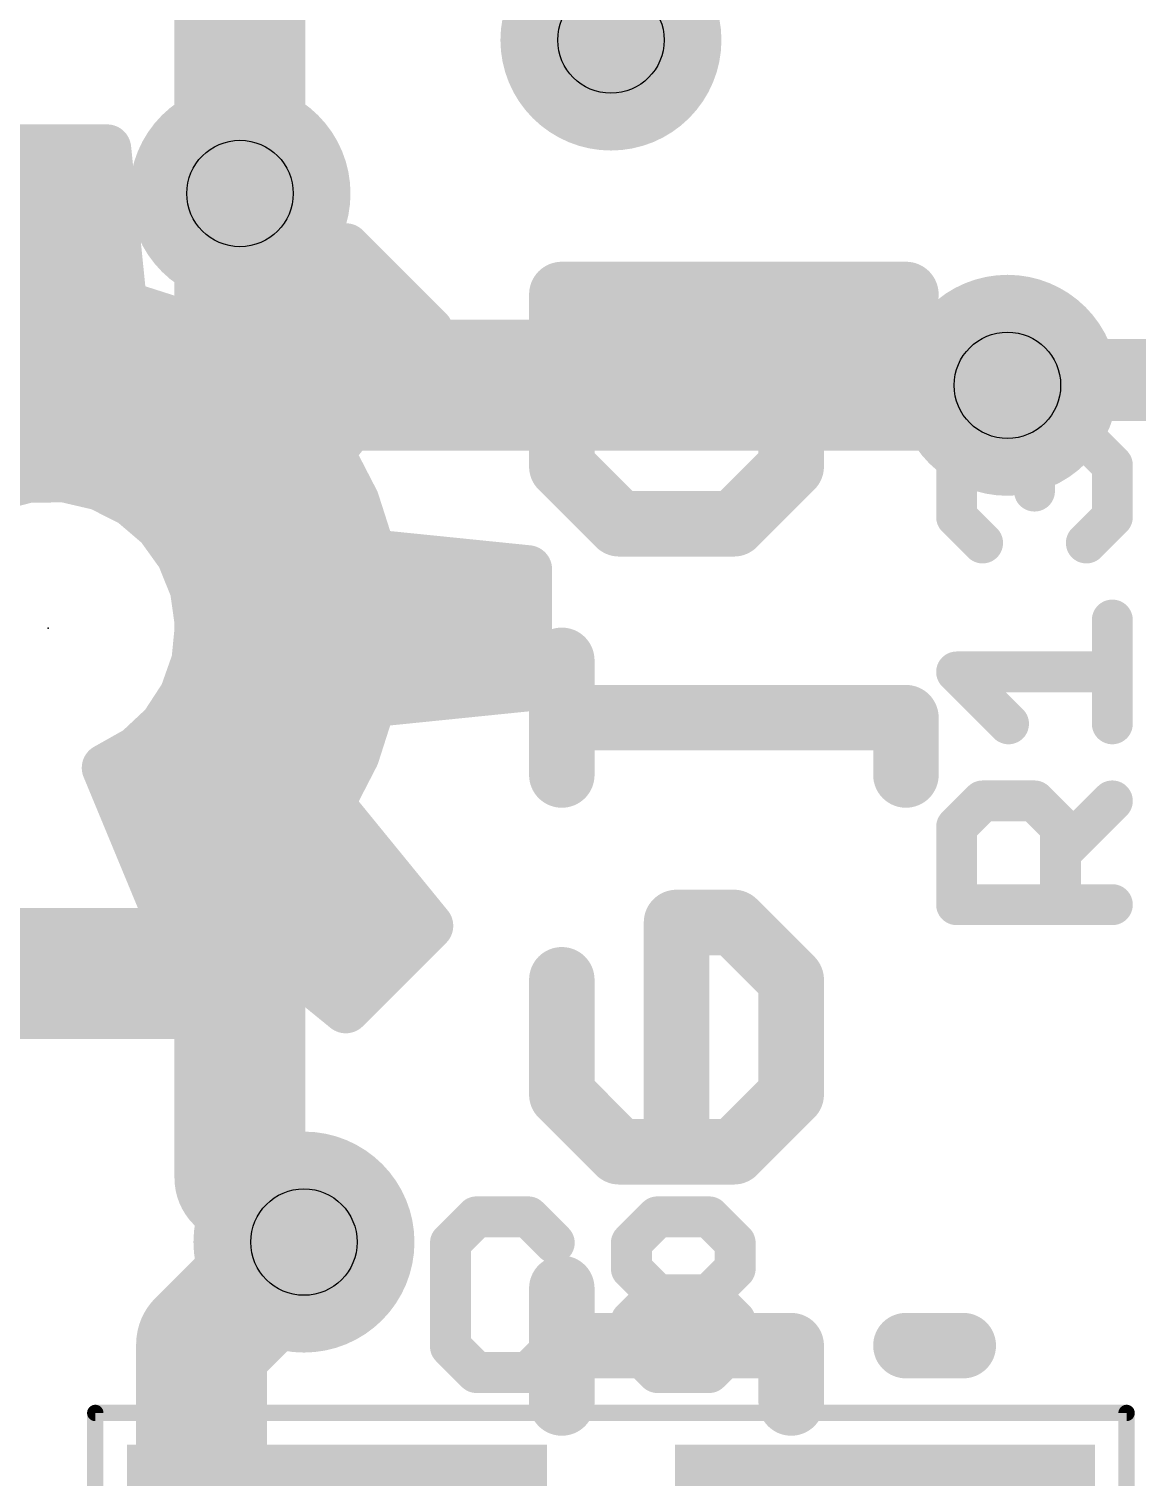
# Model space of a CAD drawing. Extents: x -44 to 63, y -21 to 59.
# Drawn here: x 12.641 to 16.079, y 24.036 to 28.53 of the extents above; entities that cross this region are included whole.
import ezdxf

# ---------------------------------------------------------------- set-up
doc = ezdxf.new("R2010")
doc.units = 0
for name, color, linetype in [('1', 12, 'CONTINUOUS'), ('16', 132, 'CONTINUOUS'), ('18', 110, 'CONTINUOUS'), ('21', 41, 'CONTINUOUS'), ('22', 40, 'CONTINUOUS'), ('23', 53, 'CONTINUOUS'), ('25', 253, 'CONTINUOUS'), ('29', 253, 'CONTINUOUS'), ('39', 12, 'CONTINUOUS'), ('44', 253, 'CONTINUOUS')]:
    doc.layers.add(name, color=color, linetype=linetype)

# ---------------------------------------------------------------- blocks, each defined once
blk = doc.blocks.new('RECT')
blk.add_solid([(-0.5, -0.5), (0.5, -0.5), (-0.5, 0.5), (0.5, 0.5)])
blk = doc.blocks.new('ROUNDV')
at = {"const_width": 0.5}
blk.add_lwpolyline([(0, -0.25, 1), (0, 0.25, 1), (0, -0.25)], format="xyb", dxfattribs=at)

msp = doc.modelspace()

# ---------------------------------------------------------------- linework, layer by layer
at = {"layer": '1'}
for points, const_width in [([(13.2953, 28.0194), (13.2953, 29.4238)], 0.4064), ([(15.6931, 27.4406), (15.6766, 27.4241)], 0.254), ([(16.8275, 27.4406), (15.6931, 27.4406)], 0.254), ([(13.4938, 24.765), (13.1763, 24.4475)], 0.4064), ([(13.1763, 24.4475), (13.1763, 23.8125)], 0.4064)]:
    msp.add_lwpolyline(points, dxfattribs=dict(at, const_width=const_width))
for points, const_width in [([(13.1937, 28.0194, 1), (13.3969, 28.0194)], 0.2032), ([(15.6931, 27.5041, 1), (15.6931, 27.3771)], 0.127), ([(15.738, 27.3957, 1), (15.6482, 27.4855)], 0.127), ([(15.6317, 27.469, 1), (15.7215, 27.3792)], 0.127), ([(13.5656, 24.6932, 1), (13.4219, 24.8368)], 0.2032), ([(13.2779, 24.4475, 1), (13.0747, 24.4475)], 0.2032), ([(13.1044, 24.5193, 1), (13.2481, 24.3757)], 0.2032)]:
    msp.add_lwpolyline(points, format="xyb", dxfattribs=dict(at, const_width=const_width))
at = {"layer": '16'}
for points, const_width in [([(13.2953, 27.4241), (13.2953, 28.0194)], 0.4064), ([(13.2953, 26.035), (13.2953, 27.4241)], 0.4064), ([(15.6766, 27.4241), (13.2953, 27.4241)], 0.4064), ([(13.2953, 26.035), (13.2953, 26.5113)], 0.254), ([(13.2953, 26.035), (13.2953, 25.5587)], 0.4064), ([(9.8028, 25.5984), (13.2556, 25.5984)], 0.4064), ([(13.2556, 25.5984), (13.2953, 25.5587)], 0.4064), ([(13.2953, 25.5587), (13.2953, 24.9634)], 0.4064), ([(13.2953, 24.9634), (13.4938, 24.765)], 0.4064)]:
    msp.add_lwpolyline(points, dxfattribs=dict(at, const_width=const_width))
for points, const_width in [([(13.3969, 28.0194, 1), (13.1937, 28.0194)], 0.2032), ([(13.3969, 27.4241, 1), (13.1937, 27.4241)], 0.2032), ([(13.2953, 27.5257, 1), (13.2953, 27.3225)], 0.2032), ([(15.6766, 27.3225, 1), (15.6766, 27.5257)], 0.2032), ([(13.1937, 27.4241, 1), (13.3969, 27.4241)], 0.2032), ([(13.3588, 26.5113, 1), (13.2318, 26.5113)], 0.127), ([(13.3969, 26.035, 1), (13.1937, 26.035)], 0.2032), ([(13.1937, 26.035, 1), (13.3969, 26.035)], 0.2032), ([(13.2318, 26.035, 1), (13.3588, 26.035)], 0.127), ([(13.3275, 25.6703, 1), (13.1838, 25.5266)], 0.2032), ([(13.2556, 25.4968, 1), (13.2556, 25.7)], 0.2032), ([(13.3969, 25.5587, 1), (13.1937, 25.5587)], 0.2032), ([(13.2235, 25.4869, 1), (13.3672, 25.6306)], 0.2032), ([(13.1937, 25.5587, 1), (13.3969, 25.5587)], 0.2032), ([(13.3672, 25.0353, 1), (13.2235, 24.8916)], 0.2032), ([(13.1937, 24.9634, 1), (13.3969, 24.9634)], 0.2032), ([(13.4219, 24.6932, 1), (13.5656, 24.8368)], 0.2032)]:
    msp.add_lwpolyline(points, format="xyb", dxfattribs=dict(at, const_width=const_width))
at = {"layer": '21', "const_width": 0.15}
for points in [[(12.8828, 28.1588), (12.5172, 28.1588)], [(12.932, 27.6749), (12.8828, 28.1588)], [(12.5061, 28.05), (12.8939, 28.05)], [(12.4909, 27.9), (12.9091, 27.9)], [(13.6235, 27.852), (13.2465, 27.5446)], [(13.882, 27.5935), (13.6235, 27.852)], [(12.4756, 27.75), (12.9244, 27.75)], [(13.4984, 27.75), (13.7255, 27.75)], [(13.0947, 27.6228), (12.932, 27.6749)], [(13.2465, 27.5446), (13.0947, 27.6228)], [(12.261, 27.6), (13.139, 27.6)], [(13.3144, 27.6), (13.8755, 27.6)], [(13.5746, 27.2165), (13.882, 27.5935)], [(11.635, 27.45), (13.765, 27.45)], [(11.7573, 27.3), (13.6427, 27.3)], [(13.6528, 27.0647), (13.5746, 27.2165)], [(11.7911, 27.15), (13.6089, 27.15)], [(12.5301, 27.1068), (12.6388, 27.1346)], [(12.6388, 27.1346), (12.751, 27.1358)], [(12.751, 27.1358), (12.8602, 27.1104)], [(12.8602, 27.1104), (12.9603, 27.0596)], [(12.9603, 27.0596), (13.0455, 26.9866)], [(13.7049, 26.902), (13.6528, 27.0647)], [(13.0298, 27), (13.6735, 27)], [(13.0455, 26.9866), (13.1109, 26.8954)], [(13.1109, 26.8954), (13.1527, 26.7913)], [(14.1888, 26.8528), (13.7049, 26.902)], [(13.1291, 26.85), (14.1888, 26.85)], [(14.1888, 26.4872), (14.1888, 26.8528)], [(13.1527, 26.7913), (13.1685, 26.6802)], [(13.1685, 26.6802), (13.1576, 26.5685)], [(13.1657, 26.7), (14.1888, 26.7)], [(13.1576, 26.5685), (13.1203, 26.4627)], [(13.151, 26.55), (14.1888, 26.55)], [(13.7049, 26.438), (14.1888, 26.4872)], [(13.1203, 26.4627), (13.059, 26.3687)], [(13.0795, 26.4), (13.6927, 26.4)], [(13.6528, 26.2753), (13.7049, 26.438)], [(13.059, 26.3687), (12.9772, 26.292)], [(12.9772, 26.292), (12.8794, 26.2369)], [(13.5746, 26.1235), (13.6528, 26.2753)], [(12.8794, 26.2369), (13.0947, 25.7172)], [(12.9027, 26.25), (13.6398, 26.25)], [(12.9361, 26.1), (13.5938, 26.1)], [(13.882, 25.7465), (13.5746, 26.1235)], [(12.9983, 25.95), (13.7161, 25.95)], [(13.0604, 25.8), (13.8384, 25.8)], [(13.0947, 25.7172), (13.2465, 25.7954)], [(13.2465, 25.7954), (13.6235, 25.488)], [(13.6235, 25.488), (13.882, 25.7465)], [(13.4248, 25.65), (13.7855, 25.65)], [(13.6088, 25.5), (13.6355, 25.5)]]:
    msp.add_lwpolyline(points, dxfattribs=at)
at = {"layer": '21', "const_width": 0.075}
for points in [[(12.9201, 28.1626, 1), (12.8455, 28.155)], [(12.8828, 28.1213, 1), (12.8828, 28.1963)], [(12.8939, 28.0125, 1), (12.8939, 28.0875)], [(12.9091, 27.8625, 1), (12.9091, 27.9375)], [(13.65, 27.8785, 1), (13.597, 27.8255)], [(13.6472, 27.8229, 1), (13.5998, 27.8811)], [(12.9244, 27.7125, 1), (12.9244, 27.7875)], [(13.4984, 27.7875, 1), (13.4984, 27.7125)], [(13.7255, 27.7125, 1), (13.7255, 27.7875)], [(12.9434, 27.7106, 1), (12.9206, 27.6392)], [(12.8947, 27.6711, 1), (12.9693, 27.6787)], [(13.1118, 27.6562, 1), (13.0775, 27.5895)], [(13.0832, 27.5871, 1), (13.1061, 27.6585)], [(13.139, 27.5625, 1), (13.139, 27.6375)], [(13.3144, 27.6375, 1), (13.3144, 27.5625)], [(13.9111, 27.5698, 1), (13.8529, 27.6172)], [(13.8555, 27.567, 1), (13.9085, 27.62)], [(13.8755, 27.5625, 1), (13.8755, 27.6375)], [(13.2228, 27.5737, 1), (13.2702, 27.5155)], [(13.2293, 27.5113, 1), (13.2637, 27.5779)], [(13.765, 27.4125, 1), (13.765, 27.4875)], [(13.6427, 27.2625, 1), (13.6427, 27.3375)], [(13.6079, 27.2337, 1), (13.5413, 27.1993)], [(13.5455, 27.2402, 1), (13.6037, 27.1928)], [(12.6384, 27.1721, 1), (12.6392, 27.0971)], [(12.6481, 27.0983, 1), (12.6295, 27.1709)], [(12.7595, 27.1724, 1), (12.7425, 27.0993)], [(12.7514, 27.0983, 1), (12.7506, 27.1733)], [(13.6089, 27.1125, 1), (13.6089, 27.1875)], [(12.8772, 27.1438, 1), (12.8433, 27.0769)], [(12.8517, 27.0738, 1), (12.8688, 27.1469)], [(12.9847, 27.0881, 1), (12.9359, 27.0312)], [(12.9434, 27.0262, 1), (12.9773, 27.0931)], [(13.6885, 27.0761, 1), (13.6171, 27.0532)], [(13.6195, 27.0475, 1), (13.6862, 27.0818)], [(13.0298, 27.0375, 1), (13.0298, 26.9625)], [(13.076, 27.0084, 1), (13.015, 26.9647)], [(13.6735, 26.9625, 1), (13.6735, 27.0375)], [(13.0211, 26.9581, 1), (13.0699, 27.015)], [(13.1456, 26.9094, 1), (13.0761, 26.8814)], [(13.7087, 26.9393, 1), (13.7011, 26.8647)], [(13.0804, 26.8735, 1), (13.1413, 26.9172)], [(13.1291, 26.8875, 1), (13.1291, 26.8125)], [(13.6692, 26.8906, 1), (13.7406, 26.9134)], [(14.2263, 26.8528, 1), (14.1513, 26.8528)], [(14.185, 26.8155, 1), (14.1926, 26.8901)], [(14.1888, 26.8125, 1), (14.1888, 26.8875)], [(13.1898, 26.7966, 1), (13.1155, 26.786)], [(13.1179, 26.7773, 1), (13.1875, 26.8052)], [(13.1657, 26.7375, 1), (13.1657, 26.6625)], [(13.2059, 26.6765, 1), (13.1312, 26.6838)], [(14.1888, 26.6625, 1), (14.1888, 26.7375)], [(13.1314, 26.6749, 1), (13.2057, 26.6855)], [(13.151, 26.5875, 1), (13.151, 26.5125)], [(13.1202, 26.5722, 1), (13.1949, 26.5648)], [(13.1929, 26.5561, 1), (13.1222, 26.581)], [(14.1888, 26.5125, 1), (14.1888, 26.5875)], [(14.1926, 26.4499, 1), (14.185, 26.5245)], [(13.1518, 26.4422, 1), (13.0889, 26.4831)], [(14.1513, 26.4872, 1), (14.2263, 26.4872)], [(13.0795, 26.4375, 1), (13.0795, 26.3625)], [(13.085, 26.4751, 1), (13.1557, 26.4502)], [(13.7011, 26.4753, 1), (13.7087, 26.4007)], [(13.7406, 26.4266, 1), (13.6692, 26.4494)], [(13.6927, 26.3625, 1), (13.6927, 26.4375)], [(13.0276, 26.3892, 1), (13.0905, 26.3482)], [(13.0847, 26.3413, 1), (13.0334, 26.396)], [(12.9515, 26.3193, 1), (13.0028, 26.2646)], [(12.9956, 26.2593, 1), (12.9588, 26.3246)], [(13.6862, 26.2582, 1), (13.6195, 26.2925)], [(12.914, 26.2513, 1), (12.8448, 26.2225)], [(12.861, 26.2696, 1), (12.8978, 26.2042)], [(12.9027, 26.2875, 1), (12.9027, 26.2125)], [(13.6171, 26.2868, 1), (13.6885, 26.2639)], [(13.6398, 26.2125, 1), (13.6398, 26.2875)], [(12.9361, 26.1375, 1), (12.9361, 26.0625)], [(13.6037, 26.1472, 1), (13.5455, 26.0998)], [(13.5413, 26.1407, 1), (13.6079, 26.1063)], [(13.5938, 26.0625, 1), (13.5938, 26.1375)], [(12.9983, 25.9875, 1), (12.9983, 25.9125)], [(13.7161, 25.9125, 1), (13.7161, 25.9875)], [(13.0604, 25.8375, 1), (13.0604, 25.7625)], [(13.2702, 25.8245, 1), (13.2228, 25.7663)], [(13.2637, 25.7621, 1), (13.2293, 25.8287)], [(13.8384, 25.7625, 1), (13.8384, 25.8375)], [(13.8529, 25.7228, 1), (13.9111, 25.7702)], [(13.9085, 25.72, 1), (13.8555, 25.773)], [(13.0775, 25.7505, 1), (13.1119, 25.6839)], [(13.0601, 25.7028, 1), (13.1293, 25.7316)], [(13.4248, 25.6875, 1), (13.4248, 25.6125)], [(13.7855, 25.6125, 1), (13.7855, 25.6875)], [(13.6088, 25.5375, 1), (13.6088, 25.4625)], [(13.6355, 25.4625, 1), (13.6355, 25.5375)], [(13.597, 25.5145, 1), (13.65, 25.4615)], [(13.5998, 25.4589, 1), (13.6472, 25.5171)]]:
    msp.add_lwpolyline(points, format="xyb", dxfattribs=at)
at = {"layer": '22', "const_width": 0.2032}
for points in [[(15.3616, 27.706), (14.2939, 27.706)], [(14.2939, 27.706), (14.2939, 27.1722)], [(15.0057, 27.1722), (15.0057, 27.706)], [(14.2939, 27.1722), (14.4718, 26.9942)], [(14.8277, 26.9942), (15.0057, 27.1722)], [(14.4718, 26.9942), (14.8277, 26.9942)], [(14.2939, 26.2146), (14.2939, 26.5705)], [(15.3616, 26.3926), (14.2939, 26.3926)], [(15.3616, 26.2146), (15.3616, 26.3926)], [(14.8277, 25.757), (14.6498, 25.757)], [(14.6498, 25.757), (14.6498, 25.0452)], [(15.0057, 25.5791), (14.8277, 25.757)], [(14.2939, 25.5791), (14.2939, 25.2232)], [(15.0057, 25.2232), (15.0057, 25.5791)], [(14.2939, 25.2232), (14.4718, 25.0452)], [(14.8277, 25.0452), (15.0057, 25.2232)], [(14.4718, 25.0452), (14.8277, 25.0452)], [(14.2939, 24.2656), (14.2939, 24.6215)], [(15.0057, 24.4436), (14.2939, 24.4436)], [(15.0057, 24.2656), (15.0057, 24.4436)], [(15.5395, 24.4436), (15.3616, 24.4436)]]:
    msp.add_lwpolyline(points, dxfattribs=at)
at = {"layer": '22', "const_width": 0.1016}
for points in [[(14.2939, 27.7568, 1), (14.2939, 27.6552)], [(14.3447, 27.706, 1), (14.2431, 27.706)], [(15.0565, 27.706, 1), (14.9549, 27.706)], [(15.3616, 27.6552, 1), (15.3616, 27.7568)], [(14.3298, 27.2081, 1), (14.2579, 27.1363)], [(15.0416, 27.1363, 1), (14.9697, 27.2081)], [(14.2431, 27.1722, 1), (14.3447, 27.1722)], [(14.9549, 27.1722, 1), (15.0565, 27.1722)], [(14.4718, 27.045, 1), (14.4718, 26.9434)], [(14.4359, 26.9583, 1), (14.5077, 27.0301)], [(14.7918, 27.0301, 1), (14.8636, 26.9583)], [(14.8277, 26.9434, 1), (14.8277, 27.045)], [(14.3447, 26.5705, 1), (14.2431, 26.5705)], [(14.2939, 26.4434, 1), (14.2939, 26.3418)], [(15.4124, 26.3926, 1), (15.3108, 26.3926)], [(15.3616, 26.3418, 1), (15.3616, 26.4434)], [(14.2431, 26.2146, 1), (14.3447, 26.2146)], [(15.3108, 26.2146, 1), (15.4124, 26.2146)], [(14.6498, 25.8078, 1), (14.6498, 25.7062)], [(14.7006, 25.757, 1), (14.599, 25.757)], [(14.8636, 25.793, 1), (14.7918, 25.7211)], [(14.8277, 25.7062, 1), (14.8277, 25.8078)], [(14.3447, 25.5791, 1), (14.2431, 25.5791)], [(15.0565, 25.5791, 1), (14.9549, 25.5791)], [(14.9697, 25.5432, 1), (15.0416, 25.615)], [(14.3298, 25.2591, 1), (14.2579, 25.1873)], [(15.0416, 25.1873, 1), (14.9697, 25.2591)], [(14.2431, 25.2232, 1), (14.3447, 25.2232)], [(14.9549, 25.2232, 1), (15.0565, 25.2232)], [(14.4718, 25.096, 1), (14.4718, 24.9944)], [(14.4359, 25.0093, 1), (14.5077, 25.0812)], [(14.7918, 25.0812, 1), (14.8636, 25.0093)], [(14.8277, 24.9944, 1), (14.8277, 25.096)], [(14.599, 25.0452, 1), (14.7006, 25.0452)], [(14.3447, 24.6215, 1), (14.2431, 24.6215)], [(14.2939, 24.4944, 1), (14.2939, 24.3928)], [(15.0565, 24.4436, 1), (14.9549, 24.4436)], [(15.0057, 24.3928, 1), (15.0057, 24.4944)], [(15.3616, 24.4944, 1), (15.3616, 24.3928)], [(15.5395, 24.3928, 1), (15.5395, 24.4944)], [(14.2431, 24.2656, 1), (14.3447, 24.2656)], [(14.9549, 24.2656, 1), (15.0565, 24.2656)]]:
    msp.add_lwpolyline(points, format="xyb", dxfattribs=at)
at = {"layer": '23'}
msp.add_point((12.7, 26.67), dxfattribs=at)
at = {"layer": '25', "const_width": 0.127}
for points in [[(15.519, 27.1763), (15.5995, 27.2568)], [(15.5995, 27.2568), (15.68, 27.2568)], [(15.68, 27.2568), (15.7605, 27.1763)], [(15.7605, 27.1763), (15.841, 27.2568)], [(15.841, 27.2568), (15.9215, 27.2568)], [(15.9215, 27.2568), (16.002, 27.1763)], [(15.519, 27.0153), (15.519, 27.1763)], [(15.7605, 27.1763), (15.7605, 27.0958)], [(16.002, 27.1763), (16.002, 27.0153)], [(15.5995, 26.9348), (15.519, 27.0153)], [(16.002, 27.0153), (15.9215, 26.9348)], [(16.002, 26.3735), (16.002, 26.6955)], [(15.68, 26.3735), (15.519, 26.5345)], [(15.519, 26.5345), (16.002, 26.5345)], [(15.519, 26.0537), (15.5995, 26.1342)], [(15.5995, 26.1342), (15.7605, 26.1342)], [(15.7605, 26.1342), (15.841, 26.0537)], [(15.841, 25.9732), (16.002, 26.1342)], [(15.519, 25.8122), (15.519, 26.0537)], [(15.841, 26.0537), (15.841, 25.8122)], [(16.002, 25.8122), (15.519, 25.8122)], [(14.0289, 24.8432), (13.9484, 24.7627)], [(14.1899, 24.8432), (14.0289, 24.8432)], [(14.2704, 24.7627), (14.1899, 24.8432)], [(14.5098, 24.7627), (14.5903, 24.8432)], [(14.5903, 24.8432), (14.7513, 24.8432)], [(14.7513, 24.8432), (14.8318, 24.7627)], [(13.9484, 24.7627), (13.9484, 24.4407)], [(14.5098, 24.6822), (14.5098, 24.7627)], [(14.8318, 24.7627), (14.8318, 24.6822)], [(14.5903, 24.6017), (14.5098, 24.6822)], [(14.8318, 24.6822), (14.7513, 24.6017)], [(14.5098, 24.5212), (14.5903, 24.6017)], [(14.5903, 24.6017), (14.7513, 24.6017)], [(14.7513, 24.6017), (14.8318, 24.5212)], [(14.5098, 24.4407), (14.5098, 24.5212)], [(14.8318, 24.5212), (14.8318, 24.4407)], [(13.9484, 24.4407), (14.0289, 24.3602)], [(14.1899, 24.3602), (14.2704, 24.4407)], [(14.5903, 24.3602), (14.5098, 24.4407)], [(14.8318, 24.4407), (14.7513, 24.3602)], [(14.0289, 24.3602), (14.1899, 24.3602)], [(14.7513, 24.3602), (14.5903, 24.3602)]]:
    msp.add_lwpolyline(points, dxfattribs=at)
at = {"layer": '25', "const_width": 0.0635}
for points in [[(15.5995, 27.2885, 1), (15.5995, 27.225)], [(15.6219, 27.2343, 1), (15.577, 27.2792)], [(15.7024, 27.2792, 1), (15.6575, 27.2343)], [(15.68, 27.225, 1), (15.68, 27.2885)], [(15.841, 27.2885, 1), (15.841, 27.225)], [(15.8634, 27.2343, 1), (15.8185, 27.2792)], [(15.944, 27.2792, 1), (15.899, 27.2343)], [(15.9215, 27.225, 1), (15.9215, 27.2885)], [(15.5507, 27.1763, 1), (15.4872, 27.1763)], [(15.7922, 27.1763, 1), (15.7287, 27.1763)], [(16.0338, 27.1763, 1), (15.9703, 27.1763)], [(15.4965, 27.1987, 1), (15.5414, 27.1538)], [(15.738, 27.1987, 1), (15.7829, 27.1538)], [(15.738, 27.1538, 1), (15.7829, 27.1987)], [(15.9795, 27.1538, 1), (16.0245, 27.1987)], [(15.7287, 27.0958, 1), (15.7922, 27.0958)], [(15.5414, 27.0377, 1), (15.4965, 26.9928)], [(16.0245, 26.9928, 1), (15.9795, 27.0377)], [(15.4872, 27.0153, 1), (15.5507, 27.0153)], [(15.9703, 27.0153, 1), (16.0338, 27.0153)], [(15.577, 26.9123, 1), (15.6219, 26.9572)], [(15.899, 26.9572, 1), (15.944, 26.9123)], [(16.0338, 26.6955, 1), (15.9703, 26.6955)], [(15.5414, 26.5569, 1), (15.4965, 26.512)], [(15.519, 26.5662, 1), (15.519, 26.5027)], [(16.002, 26.5027, 1), (16.002, 26.5662)], [(15.6575, 26.351, 1), (15.7024, 26.3959)], [(15.9703, 26.3735, 1), (16.0338, 26.3735)], [(15.5995, 26.1659, 1), (15.5995, 26.1024)], [(15.6219, 26.1117, 1), (15.577, 26.1566)], [(15.7829, 26.1566, 1), (15.738, 26.1117)], [(15.7605, 26.1024, 1), (15.7605, 26.1659)], [(16.0245, 26.1117, 1), (15.9795, 26.1566)], [(15.5507, 26.0537, 1), (15.4872, 26.0537)], [(15.8727, 26.0537, 1), (15.8092, 26.0537)], [(15.4965, 26.0761, 1), (15.5414, 26.0312)], [(15.8185, 26.0312, 1), (15.8634, 26.0761)], [(15.8185, 25.9956, 1), (15.8634, 25.9507)], [(15.4872, 25.8122, 1), (15.5507, 25.8122)], [(15.519, 25.8439, 1), (15.519, 25.7804)], [(15.8092, 25.8122, 1), (15.8727, 25.8122)], [(16.002, 25.7804, 1), (16.002, 25.8439)], [(14.0289, 24.8749, 1), (14.0289, 24.8115)], [(14.0514, 24.8207, 1), (14.0065, 24.8657)], [(14.2124, 24.8657, 1), (14.1675, 24.8207)], [(14.1899, 24.8115, 1), (14.1899, 24.8749)], [(14.5903, 24.8749, 1), (14.5903, 24.8115)], [(14.6127, 24.8207, 1), (14.5678, 24.8657)], [(14.7737, 24.8657, 1), (14.7288, 24.8207)], [(14.7513, 24.8115, 1), (14.7513, 24.8749)], [(13.9802, 24.7627, 1), (13.9167, 24.7627)], [(13.926, 24.7851, 1), (13.9709, 24.7402)], [(14.248, 24.7402, 1), (14.2929, 24.7851)], [(14.5415, 24.7627, 1), (14.478, 24.7627)], [(14.4873, 24.7851, 1), (14.5322, 24.7402)], [(14.8635, 24.7627, 1), (14.8, 24.7627)], [(14.8093, 24.7402, 1), (14.8542, 24.7851)], [(14.5322, 24.7046, 1), (14.4873, 24.6597)], [(14.8542, 24.6597, 1), (14.8093, 24.7046)], [(14.478, 24.6822, 1), (14.5415, 24.6822)], [(14.8, 24.6822, 1), (14.8635, 24.6822)], [(14.5903, 24.6334, 1), (14.5903, 24.5699)], [(14.6127, 24.5792, 1), (14.5678, 24.6241)], [(14.5678, 24.5792, 1), (14.6127, 24.6241)], [(14.7737, 24.6241, 1), (14.7288, 24.5792)], [(14.7288, 24.6241, 1), (14.7737, 24.5792)], [(14.7513, 24.5699, 1), (14.7513, 24.6334)], [(14.5415, 24.5212, 1), (14.478, 24.5212)], [(14.8635, 24.5212, 1), (14.8, 24.5212)], [(14.4873, 24.5436, 1), (14.5322, 24.4987)], [(14.8093, 24.4987, 1), (14.8542, 24.5436)], [(13.9709, 24.4631, 1), (13.926, 24.4182)], [(14.2929, 24.4182, 1), (14.248, 24.4631)], [(14.5322, 24.4631, 1), (14.4873, 24.4182)], [(14.8542, 24.4182, 1), (14.8093, 24.4631)], [(13.9167, 24.4407, 1), (13.9802, 24.4407)], [(14.478, 24.4407, 1), (14.5415, 24.4407)], [(14.8, 24.4407, 1), (14.8635, 24.4407)], [(14.0289, 24.3919, 1), (14.0289, 24.3284)], [(14.0065, 24.3377, 1), (14.0514, 24.3826)], [(14.1675, 24.3826, 1), (14.2124, 24.3377)], [(14.1899, 24.3284, 1), (14.1899, 24.3919)], [(14.5903, 24.3919, 1), (14.5903, 24.3284)], [(14.5678, 24.3377, 1), (14.6127, 24.3826)], [(14.7288, 24.3826, 1), (14.7737, 24.3377)], [(14.7513, 24.3284, 1), (14.7513, 24.3919)]]:
    msp.add_lwpolyline(points, format="xyb", dxfattribs=at)
at = {"layer": '39', "const_width": 0.0508}
for points in [[(12.8463, 24.2347), (16.0463, 24.2347)], [(12.8463, 22.8347), (12.8463, 24.2347)], [(16.0463, 24.2347), (16.0463, 22.8347)]]:
    msp.add_lwpolyline(points, dxfattribs=at)
at = {"layer": '39', "const_width": 0.0254}
for points in [[(12.8463, 24.2474, 1), (12.8463, 24.222)], [(12.859, 24.2347, 1), (12.8336, 24.2347)], [(16.0589, 24.2347, 1), (16.0336, 24.2347)], [(16.0463, 24.222, 1), (16.0463, 24.2474)]]:
    msp.add_lwpolyline(points, format="xyb", dxfattribs=at)
at = {"layer": '44'}
for centre in [(14.4463, 28.4956), (13.2953, 28.0194), (15.6766, 27.4241), (13.4938, 24.765)]:
    msp.add_circle(centre, 0.1651, dxfattribs=at)

# ---------------------------------------------------------------- block references
at = {"layer": '18', "xscale": 0.6858, "yscale": 0.6858}
for p in [(14.4463, 28.4956), (14.4463, 28.4956), (13.2953, 28.0194), (13.2953, 28.0194), (15.6766, 27.4241), (15.6766, 27.4241), (13.4938, 24.765), (13.4938, 24.765)]:
    msp.add_blockref('ROUNDV', p, dxfattribs=at)
at = {"layer": '29', "xscale": 1.3032, "yscale": 1.2032}
for p in [(13.5963, 23.5347), (15.2963, 23.5347)]:
    msp.add_blockref('RECT', p, dxfattribs=at)

doc.saveas('drawing.dxf')
